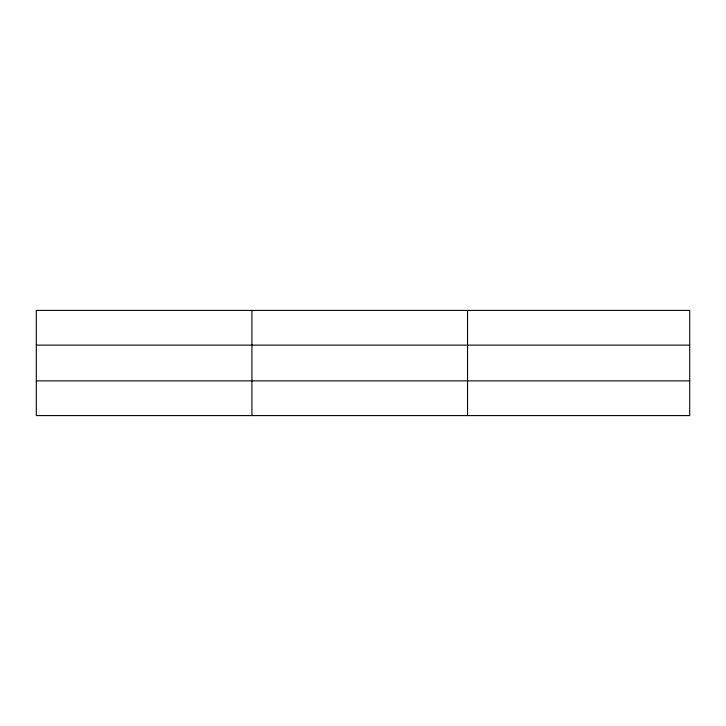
<?xml version="1.0" encoding="UTF-8"?>
<svg xmlns="http://www.w3.org/2000/svg" width="726" height="726" viewBox="0 0 726 726"><rect width="100%" height="100%" fill="white"/><g stroke="black" fill="none" stroke-linecap="round" stroke-linejoin="round"><path stroke-width="1.09" d="M251.922 415.59L251.922 310.41M467.544 415.59L467.544 310.41M689.7 345.122L689.7 310.41L36.3 310.41L36.3 415.59L689.7 415.59L689.7 345.122L36.3 345.122M36.3 380.878L689.7 380.878"/></g></svg>
